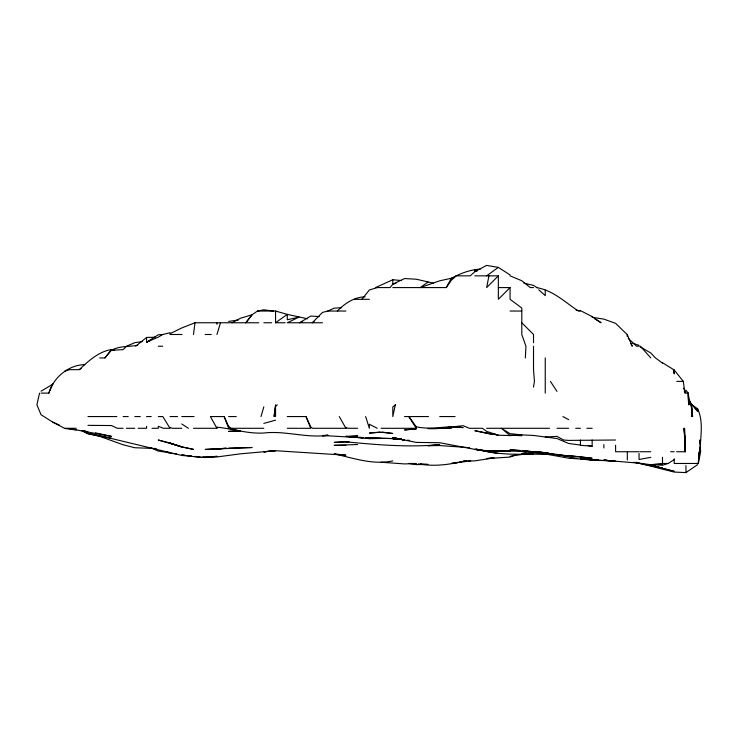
<?xml version="1.0" encoding="UTF-8"?>
<svg xmlns="http://www.w3.org/2000/svg" width="738" height="738" viewBox="0 0 738 738"><rect width="100%" height="100%" fill="white"/><g stroke="black" fill="none" stroke-linecap="round" stroke-linejoin="round"><path stroke-width="1.11" d="M684.495 436.813L684.56 428.289L685.454 451.739L676.571 451.739M525.364 357.939L525.945 346.214L521.794 334.489L521.794 308.023L510.059 299.305L510.059 287.58L498.344 287.58M698.332 463.464L699.2 451.739L698.314 463.464L700.648 451.739L699.781 440.014L699.864 443.215M193.476 334.489L194.989 322.764L258.743 322.764M533.519 387.155L534.441 381.389L533.519 369.664L533.519 346.214M488.925 275.855L486.656 287.58L498.344 275.855L474.885 275.855M39.538 393.114L36.9 404.839L41.042 414.738L52.776 422.145L64.492 428.289L76.226 428.289M261.012 416.564L263.826 406.822M216.926 334.489L220.524 322.764M41.042 393.114L48.846 393.114C53.367 377.57 68.523 364.84 84.75 364.646M48.846 393.114L52.776 383.898M392.81 287.58L446.259 287.58L451.435 278.189C460.383 273.53 470.041 269.601 480.217 269.149M446.259 287.58L451.435 280.126L456.13 275.855L470.217 275.855L474.885 271.612L486.61 265.412L498.344 267.377L510.059 274.914L510.059 275.855L521.794 280.735L530.271 287.58L533.519 287.58M99.667 357.939L104.934 357.939L111.401 349.517L114.593 350.089M361.934 299.305L369.36 289.96L377.404 287.58L390.116 287.58L392.81 284.185L404.535 278.558L416.26 279.213L433.317 283.152M104.934 357.939L111.401 350.282C119.639 345.725 129.132 346.934 137.702 345.264M510.059 287.58L498.344 299.305L498.344 275.855M68.016 369.664L79.261 369.664C88.551 360.937 98.431 351.74 111.401 349.517L111.401 350.282L123.126 349.646L126.512 346.214L134.851 342.653L142.314 341.62M337.395 311.039C344.637 303.41 354.341 297.11 365.098 296.796M277.313 404.839L275.551 406.278L274.084 416.564L275.551 404.839L275.551 416.564M135.737 346.214L146.576 337.441L155.1 337.238M486.61 275.855L498.344 267.377M232.064 322.764L240.376 318.29L252.101 314.748L245.809 322.764L252.101 314.748L257.479 311.039L275.551 311.039L275.551 322.764L287.285 314.37L307.534 318.788M427.985 282.082L420.254 287.58L439.71 280.818L454.636 277.553M607.07 460.143L603.869 460.226L639.043 463.169L674.218 472.08L685.943 472.588L697.668 464.599M674.218 459.626L668.139 463.464L662.493 465.254L650.768 464.571M79.261 369.664L81.198 368.502M170.026 332.718L162.738 334.489L158.301 337.137L146.576 342.211L146.576 337.441M41.042 391.186L52.776 384.212M314.139 321.676L312.294 322.764L322.46 312.432L327.764 311.039L334.185 308.189L341.648 307.663M523.62 453.575L521.794 454.488L510.059 456.315M375.541 287.58L392.81 279.748L401.334 280.523M170.026 333.696L181.751 327.958L194.989 322.764M514.949 454.857L510.059 457.08L486.61 458.593L491.942 457.92M149.51 340.956L146.576 342.211L158.301 334.775L162.738 334.489M64.492 371.371L68.708 369.664M302.562 321.842L299.499 322.764L310.735 316.058L319.259 316.584M396.011 283.263L392.81 284.185L392.81 279.748M263.826 423.391L275.551 420.171M477.016 271.067L474.885 271.612L474.885 269.564M257.479 311.039L263.826 309.812L273.374 311.039M494.073 457.892L474.885 460.853L463.16 461.158L466.361 460.909M650.768 457.357L639.043 459.47L639.043 453.353M457.837 462.348L451.435 463.464L470.623 460.89M459.968 461.97L462.099 461.601C447.846 464.839 432.837 466.711 418.391 463.796M228.651 321.436L238.245 319.997M348.041 441.638L334.185 442.376L349.102 441.711M202 457.173L216.926 456.96L240.376 453.833L275.551 450.715L345.91 455.189L334.185 453.87C353.41 458.067 372.875 465.226 392.81 460.881M392.81 428.289L416.26 428.289L408.861 416.564L416.26 426.795C431.702 430.328 447.477 425.023 463.16 427.643C451.361 425.974 439.793 429.562 427.985 428.603M327.783 435.319C306.371 438.326 285.311 430.475 263.826 433.012C247.839 433.99 232.498 428.695 216.926 427.164L216.926 428.289L193.476 428.289M416.26 428.778L404.535 429.94L416.26 428.926M439.71 427.957L451.232 428.289L439.71 428.289L451.435 427.154M380.024 432.071L369.36 433.077L381.085 432.228L392.81 433.492L382.155 432.108M327.783 435.226L322.46 435.697L327.783 435.494M439.71 428.289L463.16 425.678L469.368 428.289L482.421 428.289L486.61 431.37L498.344 435.199L510.059 435.577L521.794 434.885L533.519 435.457L556.969 438.529L568.694 443.492L580.419 445.06M225.459 448.335L216.926 448.944L252.101 447.514L228.651 448.104M345.91 445.318L334.185 445.318L357.635 444.507M240.376 430.651L228.651 431.389L240.376 431.029L228.651 428.289L224.14 416.564L210.385 416.564L216.926 428.289M545.244 437.044L556.969 436.379L563.574 440.014L568.694 440.401L615.593 440.014M652.899 464.46L662.493 463.944L650.768 464.7L639.043 463.169M609.201 460.577L592.144 460.42L580.419 458.759M327.783 435.392L322.46 435.494L362.967 437.819M87.951 425.356L111.401 425.54L117.314 428.289L123.126 428.289M354.415 299.305L369.36 299.305M327.764 311.039L345.91 311.039M510.059 311.039L521.794 311.039M580.419 311.039L578.343 311.039C564.976 302.137 552.937 290.237 536.314 287.58M263.826 322.764L271.602 322.764M275.551 322.764L285.172 322.764M322.46 322.764L287.285 322.764L299.01 317.128L287.285 319.775L287.285 314.37L275.551 311.039M170.026 334.489L182 334.489M205.201 334.489L211.271 334.489M158.301 346.214L162.738 346.214M639.043 346.214L636.534 346.214L628.158 338.299M676.746 381.389L683.305 381.389L684.91 393.114M686.709 393.114L688.185 393.114L688.674 404.839L688.065 393.114L690.261 404.839L689.476 402.708M691.976 404.839L691.192 404.839L692.631 416.564L691.312 404.839L689.071 399.95M87.951 416.564L116.853 416.564M123.126 416.564L128.237 416.564M134.851 416.564L140.229 416.564M146.576 416.564L151.235 416.564M158.301 416.564L162.812 416.564L170.026 428.289L163.338 428.289L158.301 426.287L158.301 428.289L152.01 428.289M170.026 416.564L177.563 416.564M181.751 416.564L194.039 416.564M228.651 416.564L236.215 416.564M287.285 416.564L306.002 416.564L310.735 426.924L312.488 428.289L345.91 428.289L345.91 427.523L347.958 428.289L357.635 428.289M404.535 416.564L428.52 416.564M439.71 416.564L455.069 416.564M126.364 428.289L134.851 428.289M138.135 428.289L146.576 428.289L146.576 426.389M181.751 428.289L172.268 428.289L170.026 427.422M263.826 428.289L231.335 428.289L228.651 426.481L224.14 416.564M287.285 428.289L298.152 428.289M299.01 428.289L310.735 428.289L306.002 416.564M381.085 428.289L392.099 428.289M486.61 428.289L549.515 428.289M556.969 428.289L568.694 428.289M575.732 428.289L580.419 428.289M586.821 428.289L592.144 428.289M627.318 451.739L615.593 451.739L615.593 445.235M627.918 451.739L639.043 451.739M640.123 451.739L650.768 451.739M670.667 451.739L674.218 451.739M667.752 463.464L662.493 463.464L662.493 457.237M697.668 463.464L674.218 463.464L674.218 458.759M369.36 438.068L392.81 438.529L404.535 439.747L392.81 438.787L401.334 439.202M510.059 451.047L486.61 450.909L474.885 449.368L439.71 442.726L416.26 442.413L392.81 437.689L404.535 440.014L392.81 438.049L397.072 438.529M526.065 451.767C509.026 450.3 491.803 452.108 474.885 449.368L486.61 451.232L480.217 449.912M535.65 452.385L533.519 452.348L535.65 452.459M469.562 447.671L439.71 445.558L427.985 445.724L439.71 444.663C408.483 447.514 377.026 444.82 345.91 441.822M603.869 460.152L615.593 461.278L568.694 458.224L534.58 452.025L545.244 453.215L510.059 449.774L519.653 450.355M397.072 438.289L392.81 438.141L401.334 439.027L399.203 438.769M550.566 454.497L521.794 453.898L533.519 453.658C514.211 454.977 494.681 454.257 475.955 449.055L478.086 449.47M510.059 435.189L521.794 435.724M523.943 451.739L526.194 451.831M530.327 452.025L533.519 452.163M581.479 458.685L587.882 459.045M362.967 437.699L345.91 436.352L369.36 438.676L381.085 438.437L365.098 437.994M577.217 458.353L569.754 457.901L577.217 458.51M156.17 448.538L134.851 447.735L123.126 444.783L99.667 436.315L87.951 433.723L82.102 430.761M594.274 459.442L598.536 459.756M193.476 456.518L199.869 457.006M592.144 440.014L592.144 446.222L580.419 445.291L580.419 440.014M521.794 451.555L545.244 453.916L534.58 452.053M580.419 458.63L587.882 459.248M420.522 463.815L427.985 464.433L416.26 464.617L409.156 463.464L416.26 463.529L404.535 463.925L381.085 462.246M176.419 453.842L170.026 453.289L166.871 452.126M581.479 458.639L587.882 459.221M404.535 439.747L392.81 438.593L366.159 437.985M521.794 434.885L510.059 433.667L501.333 428.289L510.059 435.577M556.969 454.423L568.694 456.684L556.969 454.682L568.694 456.038L536.895 451.739L543.159 452.394M195.607 456.425L199.869 456.868M203.07 457.191L216.926 456.342L205.201 457.597L181.751 455.438L111.401 438.501L87.951 433.593L81.77 430.697M184.952 455.281L181.751 454.931L184.952 455.364M189.214 455.743L191.345 455.973M359.766 437.274L362.967 437.625M576.157 310.2L580.419 310.698M168.919 452.652L158.301 451.075L150.478 447.652M407.45 440.152L409.655 440.42M486.61 433.335L497.274 434.691L486.61 433.326L474.885 430.706L498.344 435.199M64.492 428.437L76.226 429.959M187.083 455.65L191.345 456.232M556.969 454.82L536.895 451.739M486.61 451.481L498.344 453.501M546.305 452.772L548.435 453.104M550.566 453.436L552.707 453.769M587.882 445.475L592.144 446.222M111.401 438.169L90.082 433.63M633.711 462.274L662.493 468.058L650.768 465.429L662.493 468.492L650.768 465.281L674.218 471.342L662.493 468.427M68.883 428.529L111.401 436.37L95.405 432.819M523.925 283.18L533.519 285.385L537.043 287.58M166.871 451.997L168.974 452.523M83.68 430.678L87.951 432.044L83.828 430.678M652.899 465.346L661.433 468.086M632.65 343.253L639.043 345.329M662.493 362.727L674.218 369.996L683.305 381.389M52.776 422.145L59.612 425.189M377.247 428.289L369.36 424.267L369.36 428.289L365.633 416.564M581.323 311.039L592.144 316.611L601.119 322.764L594.837 318.917M562.909 416.564L568.694 419.664M640.021 346.777L650.768 352.967L655.473 357.939L662.493 363.105M181.751 423.981L188.439 428.289M697.668 408.907L692.179 404.839L697.668 411.278L697.668 408.907C703.932 422.21 700.178 437.56 700.104 451.739L699.984 447.477M684.274 391.767L685.943 393.114L683.637 388.225M538.749 289.776L545.244 295.634L545.244 290.08M521.794 322.764L533.519 334.489L533.519 342.7M640.409 346.214L650.768 357.939M692.373 404.839L697.668 411.278M685.943 390.153L688.185 393.114M550.428 381.389L556.969 391.389M630.621 343.308L632.272 346.214L627.318 334.803M339.305 416.564L345.91 428.289M689.117 399.987L691.755 404.839L691.838 416.564L691.312 404.839L688.868 399.987M673.416 369.664L674.218 373.908L674.218 369.996M684.467 440.014L685.454 451.739M627.245 336.5L627.088 334.489L615.593 323.336L603.869 319.13L592.144 317.275L592.144 316.611M685.943 465.623L685.943 472.588M627.318 452.514L627.318 459.995M603.869 444.571L603.869 447.957M545.244 357.939L545.244 393.114M416.26 426.795L416.26 428.289M228.651 426.481L228.651 428.289M216.926 322.764L216.926 324.286M684.984 440.014L684.716 451.739L685.085 440.014L683.951 428.289L684.984 440.014M395.31 404.839L392.81 416.564L392.81 406.942L395.31 404.839M264.674 451.739L263.826 451.85L275.551 450.687L264.674 451.739M226.52 448.307L205.201 449.442L226.52 448.298M357.635 436.01L345.91 436.509L357.635 436.01M510.059 450.798L486.61 450.743L510.059 450.798M592.144 459.608L590.013 459.433L592.144 459.608M580.419 456.831L568.694 455.706L592.144 458.261L580.419 456.831M533.519 451.841L522.873 450.604L533.519 451.841M193.476 449.387L181.751 446.887L170.026 443.132L181.751 446.887L193.476 449.387M170.026 443.012L158.301 440.014L181.751 446.887L170.026 443.012M637.973 462.855L635.842 462.311L637.973 462.892"/></g></svg>
